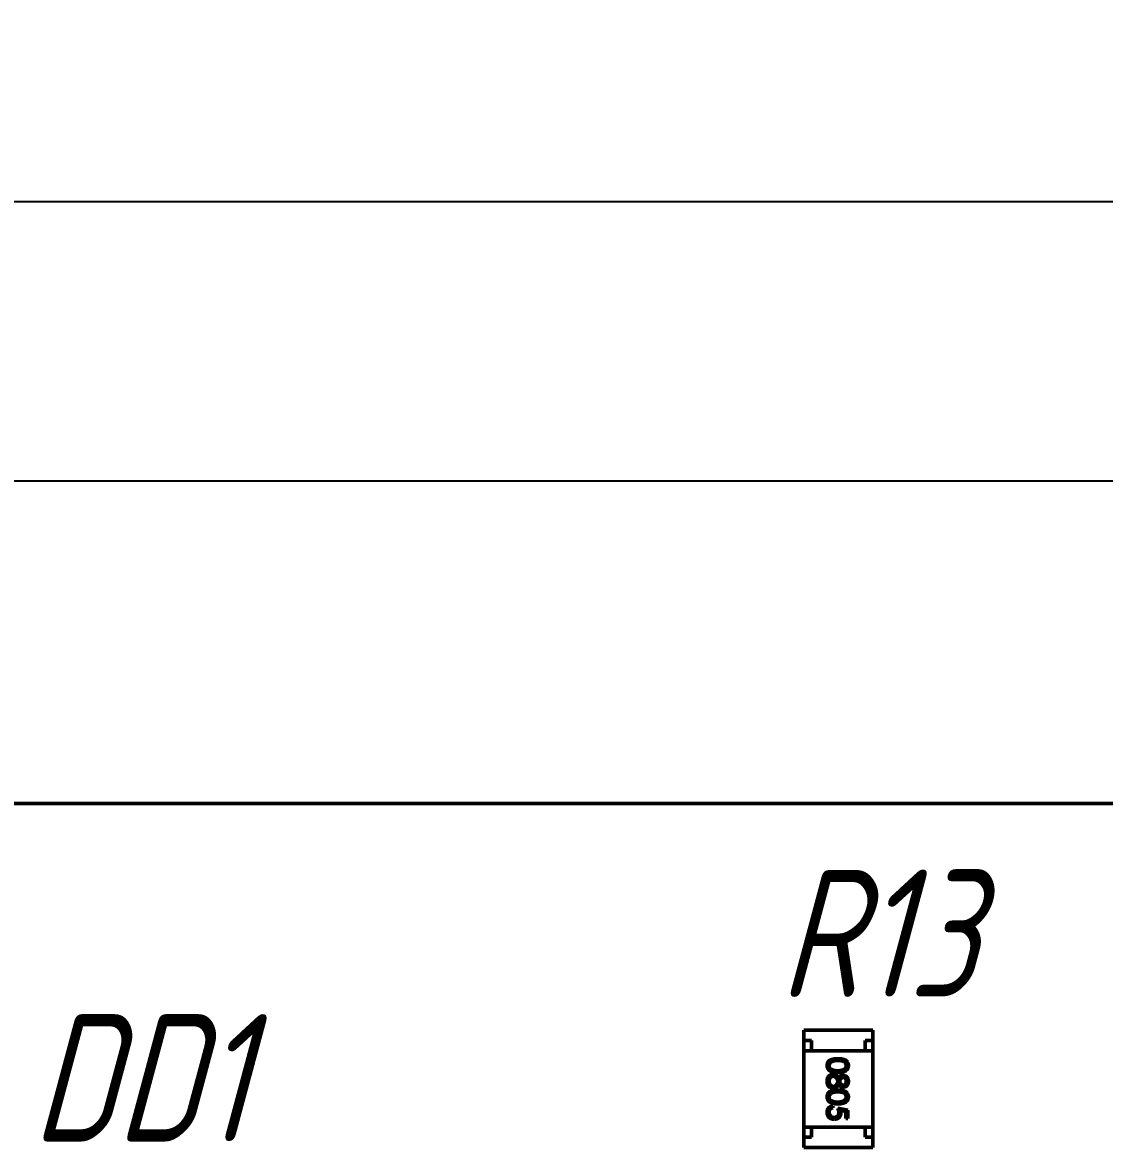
# Model space of a CAD drawing. Header units: millimetres. Extents: x 2803 to 446186229, y 1206 to 1506.
# Drawn here: x 2868.55 to 2889.78, y 1468.26 to 1490.34 of the extents above; entities that cross this region are included whole.
import ezdxf

# ---------------------------------------------------------------- set-up
doc = ezdxf.new("R2010")
doc.units = ezdxf.units.MM
doc.layers.add('Tonk', color=7, linetype='Continuous', lineweight=25)
doc.layers.add('Видимый контур (ГОСТ)', color=7, linetype='Continuous', lineweight=50)
doc.styles.get("Standard").update_dxf_attribs({"font": '', "width": 0.8, "oblique": 15})
doc.styles.get('Standard').set_extended_font_data('GOST type B')
doc.dimstyles.new('ISO-25', dxfattribs={"dimtxt": 2.5, "dimasz": 2.5, "dimexe": 1.25, "dimexo": 0, "dimtad": 1, "dimtxsty": 'Standard', "dimcen": 2.5, "dimadec": 0, "dimazin": 0, "dimtfac": 1, "dimtmove": 0, "dimatfit": 3, "dimfxl": 1, "dimarcsym": 0})

# ---------------------------------------------------------------- blocks, each defined once
blk = doc.blocks.new('*D34')
at = {"layer": 'Tonk', "color": 0, "lineweight": -2, "transparency": 16777216}
for p, q in [((2836.335, 1470.574), (2836.335, 1488.074)), ((2950.509, 1469.365), (2950.509, 1488.074)), ((2838.835, 1486.824), (2948.009, 1486.824))]:
    blk.add_line(p, q, dxfattribs=at)
at = {"layer": 'Tonk', "color": 0, "transparency": 16777216}
for points in [[(2838.835, 1487.241), (2838.835, 1486.407), (2836.335, 1486.824)], [(2948.009, 1487.241), (2948.009, 1486.407), (2950.509, 1486.824)]]:
    blk.add_solid(points, dxfattribs=at)
at = {"layer": 'Tonk', "color": 0, "transparency": 16777216, "insert": (2893.422, 1488.699), "char_height": 2.5, "attachment_point": 5}
blk.add_mtext('120*', dxfattribs=at)
blk = doc.blocks.new('*D44')
at = {"layer": 'Tonk', "color": 0, "lineweight": -2, "transparency": 16777216}
for p, q in [((2838.99, 1473.509), (2838.99, 1482.592)), ((2944.83, 1473.509), (2944.83, 1482.592)), ((2841.49, 1481.342), (2942.33, 1481.342))]:
    blk.add_line(p, q, dxfattribs=at)
at = {"layer": 'Tonk', "color": 0, "transparency": 16777216}
for points in [[(2841.49, 1481.759), (2841.49, 1480.925), (2838.99, 1481.342)], [(2942.33, 1481.759), (2942.33, 1480.925), (2944.83, 1481.342)]]:
    blk.add_solid(points, dxfattribs=at)
at = {"layer": 'Tonk', "color": 0, "transparency": 16777216, "insert": (2891.91, 1483.217), "char_height": 2.5, "attachment_point": 5}
blk.add_mtext('110*', dxfattribs=at)

msp = doc.modelspace()

# ---------------------------------------------------------------- linework, layer by layer
at = {"layer": 'Видимый контур (ГОСТ)'}
for p, q in [((2840.67, 1475.009), (2943.83, 1475.009)), ((2883.88, 1470.559), (2885.23, 1470.559)), ((2883.88, 1470.559), (2883.88, 1470.359)), ((2885.23, 1470.559), (2885.23, 1470.359)), ((2883.88, 1470.359), (2883.88, 1470.159)), ((2884.03, 1470.359), (2883.88, 1470.359)), ((2885.23, 1470.159), (2883.88, 1470.159)), ((2883.88, 1468.659), (2883.88, 1470.159)), ((2884.03, 1470.159), (2884.03, 1470.359)), ((2884.03, 1470.159), (2885.08, 1470.159)), ((2885.08, 1470.359), (2885.08, 1470.159)), ((2885.23, 1470.359), (2885.08, 1470.359)), ((2885.23, 1470.159), (2885.23, 1470.359)), ((2885.23, 1468.659), (2885.23, 1470.159)), ((2884.445, 1469.073), (2884.445, 1469.037)), ((2884.542, 1469.032), (2884.742, 1468.991)), ((2884.701, 1468.963), (2884.596, 1468.984)), ((2884.701, 1468.827), (2884.701, 1468.963)), ((2884.742, 1468.991), (2884.742, 1468.827)), ((2883.88, 1468.659), (2883.88, 1468.459)), ((2885.23, 1468.659), (2883.88, 1468.659)), ((2884.03, 1468.659), (2885.08, 1468.659)), ((2884.03, 1468.459), (2884.03, 1468.659)), ((2884.742, 1468.827), (2884.701, 1468.827)), ((2885.08, 1468.659), (2885.08, 1468.459)), ((2885.23, 1468.459), (2885.23, 1468.659)), ((2883.88, 1468.459), (2884.03, 1468.459)), ((2883.88, 1468.259), (2883.88, 1468.459)), ((2885.08, 1468.459), (2885.23, 1468.459)), ((2885.23, 1468.259), (2885.23, 1468.459)), ((2883.88, 1468.259), (2885.23, 1468.259))]:
    msp.add_line(p, q, dxfattribs=at)
for points, knots in [([(2884.332, 1469.867), (2884.332, 1469.871), (2884.332, 1469.877), (2884.333, 1469.886), (2884.335, 1469.895), (2884.337, 1469.904), (2884.34, 1469.912), (2884.344, 1469.921), (2884.349, 1469.929), (2884.354, 1469.936), (2884.36, 1469.944), (2884.366, 1469.951), (2884.373, 1469.957), (2884.381, 1469.964), (2884.39, 1469.969), (2884.399, 1469.975), (2884.409, 1469.98), (2884.42, 1469.984), (2884.431, 1469.988), (2884.444, 1469.992), (2884.458, 1469.995), (2884.472, 1469.997), (2884.488, 1469.999), (2884.505, 1470), (2884.523, 1470.001), (2884.536, 1470.001), (2884.542, 1470.001)], [0, 0, 0, 0, 0.033787, 0.066622, 0.099285, 0.131361, 0.163585, 0.196104, 0.228902, 0.262158, 0.295991, 0.330218, 0.36506, 0.400951, 0.43762, 0.475708, 0.515381, 0.556414, 0.599765, 0.646424, 0.696431, 0.749782, 0.806573, 0.867436, 0.931887, 1, 1, 1, 1]), ([(2884.542, 1469.965), (2884.537, 1469.965), (2884.526, 1469.965), (2884.511, 1469.965), (2884.497, 1469.964), (2884.484, 1469.962), (2884.472, 1469.961), (2884.461, 1469.959), (2884.451, 1469.956), (2884.442, 1469.953), (2884.434, 1469.95), (2884.426, 1469.946), (2884.419, 1469.942), (2884.412, 1469.938), (2884.406, 1469.933), (2884.4, 1469.928), (2884.395, 1469.923), (2884.389, 1469.915), (2884.383, 1469.905), (2884.377, 1469.892), (2884.374, 1469.879), (2884.373, 1469.871), (2884.373, 1469.866)], [0, 0, 0, 0, 0.072951, 0.141584, 0.205926, 0.265301, 0.320597, 0.371817, 0.41879, 0.461699, 0.502134, 0.540804, 0.578181, 0.614297, 0.649678, 0.684299, 0.718359, 0.752081, 0.817652, 0.879722, 0.939966, 1, 1, 1, 1]), ([(2884.542, 1470.001), (2884.548, 1470.001), (2884.561, 1470.001), (2884.579, 1470), (2884.596, 1469.999), (2884.612, 1469.997), (2884.627, 1469.995), (2884.64, 1469.992), (2884.653, 1469.988), (2884.664, 1469.984), (2884.675, 1469.98), (2884.685, 1469.975), (2884.694, 1469.97), (2884.703, 1469.964), (2884.71, 1469.958), (2884.718, 1469.951), (2884.724, 1469.944), (2884.73, 1469.937), (2884.735, 1469.929), (2884.74, 1469.921), (2884.744, 1469.912), (2884.747, 1469.904), (2884.749, 1469.895), (2884.751, 1469.886), (2884.752, 1469.877), (2884.752, 1469.871), (2884.752, 1469.867)], [0, 0, 0, 0, 0.068595, 0.133246, 0.194313, 0.251279, 0.304513, 0.354235, 0.400481, 0.443411, 0.484015, 0.523252, 0.561042, 0.5979, 0.633518, 0.668314, 0.702496, 0.736685, 0.770293, 0.803437, 0.835913, 0.86846, 0.900847, 0.933467, 0.966258, 1, 1, 1, 1]), ([(2884.711, 1469.866), (2884.711, 1469.871), (2884.711, 1469.88), (2884.707, 1469.893), (2884.702, 1469.905), (2884.695, 1469.915), (2884.689, 1469.923), (2884.684, 1469.928), (2884.679, 1469.933), (2884.672, 1469.938), (2884.666, 1469.942), (2884.658, 1469.946), (2884.651, 1469.95), (2884.642, 1469.953), (2884.633, 1469.956), (2884.623, 1469.958), (2884.612, 1469.961), (2884.6, 1469.962), (2884.587, 1469.964), (2884.573, 1469.965), (2884.558, 1469.965), (2884.547, 1469.965), (2884.542, 1469.965)], [0, 0, 0, 0, 0.060387, 0.120883, 0.182755, 0.247811, 0.281299, 0.315088, 0.349702, 0.384857, 0.420966, 0.458511, 0.497175, 0.537602, 0.580503, 0.627468, 0.678388, 0.733983, 0.793747, 0.857714, 0.926698, 1, 1, 1, 1]), ([(2884.542, 1469.729), (2884.536, 1469.729), (2884.524, 1469.73), (2884.506, 1469.73), (2884.49, 1469.732), (2884.474, 1469.734), (2884.46, 1469.736), (2884.446, 1469.739), (2884.434, 1469.743), (2884.422, 1469.747), (2884.411, 1469.752), (2884.401, 1469.757), (2884.392, 1469.763), (2884.383, 1469.769), (2884.375, 1469.775), (2884.367, 1469.782), (2884.36, 1469.789), (2884.354, 1469.797), (2884.349, 1469.805), (2884.344, 1469.813), (2884.341, 1469.822), (2884.337, 1469.83), (2884.335, 1469.839), (2884.333, 1469.849), (2884.332, 1469.858), (2884.332, 1469.864), (2884.332, 1469.867)], [0, 0, 0, 0, 0.065063, 0.126773, 0.185516, 0.240765, 0.29298, 0.34225, 0.388919, 0.432776, 0.474628, 0.514775, 0.553606, 0.591426, 0.628028, 0.663804, 0.698984, 0.733591, 0.767628, 0.801208, 0.834264, 0.866981, 0.89972, 0.932702, 0.966176, 1, 1, 1, 1]), ([(2884.373, 1469.866), (2884.373, 1469.862), (2884.373, 1469.853), (2884.377, 1469.84), (2884.382, 1469.828), (2884.389, 1469.818), (2884.395, 1469.81), (2884.4, 1469.805), (2884.405, 1469.8), (2884.411, 1469.795), (2884.418, 1469.791), (2884.425, 1469.787), (2884.433, 1469.784), (2884.439, 1469.781), (2884.442, 1469.78)], [0, 0, 0, 0, 0.112813, 0.225394, 0.339595, 0.459675, 0.521735, 0.583926, 0.648174, 0.713881, 0.781004, 0.851451, 0.924051, 1, 1, 1, 1]), ([(2884.442, 1469.78), (2884.445, 1469.779), (2884.452, 1469.777), (2884.464, 1469.774), (2884.475, 1469.771), (2884.488, 1469.769), (2884.501, 1469.767), (2884.514, 1469.766), (2884.528, 1469.765), (2884.537, 1469.765), (2884.542, 1469.765)], [0, 0, 0, 0, 0.110588, 0.224542, 0.342503, 0.464324, 0.590756, 0.722227, 0.858843, 1, 1, 1, 1]), ([(2884.752, 1469.867), (2884.752, 1469.864), (2884.752, 1469.858), (2884.751, 1469.849), (2884.749, 1469.839), (2884.747, 1469.831), (2884.744, 1469.822), (2884.74, 1469.813), (2884.735, 1469.805), (2884.73, 1469.797), (2884.724, 1469.79), (2884.717, 1469.782), (2884.71, 1469.776), (2884.702, 1469.769), (2884.693, 1469.763), (2884.684, 1469.757), (2884.673, 1469.752), (2884.662, 1469.747), (2884.651, 1469.743), (2884.638, 1469.739), (2884.624, 1469.736), (2884.61, 1469.734), (2884.594, 1469.732), (2884.578, 1469.73), (2884.56, 1469.73), (2884.548, 1469.729), (2884.542, 1469.729)], [0, 0, 0, 0, 0.033788, 0.067194, 0.099862, 0.132567, 0.165151, 0.197913, 0.231319, 0.265083, 0.299255, 0.334399, 0.369943, 0.406284, 0.444064, 0.482998, 0.523354, 0.565537, 0.609613, 0.656391, 0.705885, 0.758325, 0.813832, 0.872795, 0.934722, 1, 1, 1, 1]), ([(2884.542, 1469.765), (2884.547, 1469.765), (2884.556, 1469.765), (2884.57, 1469.766), (2884.583, 1469.767), (2884.596, 1469.769), (2884.607, 1469.771), (2884.618, 1469.773), (2884.629, 1469.776), (2884.639, 1469.779), (2884.648, 1469.782), (2884.656, 1469.786), (2884.664, 1469.79), (2884.671, 1469.795), (2884.678, 1469.799), (2884.684, 1469.805), (2884.689, 1469.81), (2884.695, 1469.818), (2884.702, 1469.828), (2884.707, 1469.84), (2884.711, 1469.853), (2884.711, 1469.862), (2884.711, 1469.866)], [0, 0, 0, 0, 0.065681, 0.128486, 0.188175, 0.245106, 0.299448, 0.350823, 0.399942, 0.446672, 0.491255, 0.533376, 0.573853, 0.612526, 0.649597, 0.685532, 0.720106, 0.753838, 0.818925, 0.880493, 0.940311, 1, 1, 1, 1]), ([(2884.332, 1469.558), (2884.332, 1469.564), (2884.332, 1469.574), (2884.334, 1469.589), (2884.337, 1469.603), (2884.341, 1469.617), (2884.347, 1469.629), (2884.353, 1469.64), (2884.361, 1469.65), (2884.37, 1469.659), (2884.38, 1469.667), (2884.39, 1469.674), (2884.4, 1469.68), (2884.411, 1469.685), (2884.422, 1469.689), (2884.433, 1469.692), (2884.444, 1469.693), (2884.451, 1469.693), (2884.455, 1469.694)], [0, 0, 0, 0, 0.078556, 0.152863, 0.22356, 0.290375, 0.355403, 0.418291, 0.480389, 0.543073, 0.604924, 0.664398, 0.721943, 0.778375, 0.83383, 0.888861, 0.944089, 1, 1, 1, 1]), ([(2884.376, 1469.452), (2884.372, 1469.455), (2884.365, 1469.462), (2884.356, 1469.472), (2884.349, 1469.484), (2884.343, 1469.497), (2884.338, 1469.511), (2884.334, 1469.526), (2884.332, 1469.542), (2884.332, 1469.553), (2884.332, 1469.558)], [0, 0, 0, 0, 0.119283, 0.237093, 0.354796, 0.474576, 0.59746, 0.724926, 0.858883, 1, 1, 1, 1]), ([(2884.454, 1469.658), (2884.451, 1469.657), (2884.443, 1469.657), (2884.433, 1469.655), (2884.423, 1469.651), (2884.413, 1469.645), (2884.404, 1469.638), (2884.396, 1469.63), (2884.389, 1469.621), (2884.383, 1469.61), (2884.378, 1469.598), (2884.375, 1469.585), (2884.373, 1469.572), (2884.373, 1469.563), (2884.373, 1469.558)], [0, 0, 0, 0, 0.074898, 0.148596, 0.224471, 0.302323, 0.381919, 0.461149, 0.542417, 0.626716, 0.714597, 0.804903, 0.900127, 1, 1, 1, 1]), ([(2884.373, 1469.558), (2884.373, 1469.554), (2884.373, 1469.547), (2884.374, 1469.536), (2884.376, 1469.526), (2884.379, 1469.517), (2884.383, 1469.508), (2884.387, 1469.499), (2884.392, 1469.492), (2884.398, 1469.485), (2884.405, 1469.478), (2884.412, 1469.473), (2884.419, 1469.468), (2884.426, 1469.464), (2884.433, 1469.461), (2884.441, 1469.459), (2884.45, 1469.458), (2884.455, 1469.458), (2884.458, 1469.458)], [0, 0, 0, 0, 0.076559, 0.149161, 0.218827, 0.285567, 0.350313, 0.414125, 0.477179, 0.540368, 0.602202, 0.662034, 0.719934, 0.775907, 0.831115, 0.886667, 0.942552, 1, 1, 1, 1]), ([(2884.542, 1469.555), (2884.542, 1469.559), (2884.542, 1469.566), (2884.541, 1469.576), (2884.539, 1469.586), (2884.536, 1469.595), (2884.532, 1469.604), (2884.527, 1469.613), (2884.522, 1469.621), (2884.516, 1469.628), (2884.509, 1469.635), (2884.502, 1469.641), (2884.495, 1469.646), (2884.487, 1469.65), (2884.479, 1469.654), (2884.471, 1469.656), (2884.463, 1469.657), (2884.457, 1469.658), (2884.454, 1469.658)], [0, 0, 0, 0, 0.071269, 0.139812, 0.206497, 0.271535, 0.336082, 0.400528, 0.464984, 0.53005, 0.594423, 0.655583, 0.714849, 0.772115, 0.828999, 0.885122, 0.942079, 1, 1, 1, 1]), ([(2884.455, 1469.694), (2884.458, 1469.693), (2884.464, 1469.693), (2884.472, 1469.692), (2884.48, 1469.691), (2884.488, 1469.689), (2884.495, 1469.686), (2884.503, 1469.683), (2884.51, 1469.679), (2884.517, 1469.675), (2884.523, 1469.67), (2884.53, 1469.664), (2884.536, 1469.658), (2884.542, 1469.65), (2884.548, 1469.643), (2884.554, 1469.634), (2884.56, 1469.625), (2884.563, 1469.618), (2884.565, 1469.615)], [0, 0, 0, 0, 0.058854, 0.116315, 0.172675, 0.22878, 0.28458, 0.340257, 0.39663, 0.453507, 0.512318, 0.572648, 0.636022, 0.702363, 0.771483, 0.844184, 0.92007, 1, 1, 1, 1]), ([(2884.458, 1469.458), (2884.461, 1469.458), (2884.466, 1469.458), (2884.474, 1469.459), (2884.482, 1469.461), (2884.489, 1469.465), (2884.496, 1469.469), (2884.503, 1469.474), (2884.51, 1469.48), (2884.517, 1469.486), (2884.523, 1469.494), (2884.528, 1469.501), (2884.532, 1469.509), (2884.536, 1469.518), (2884.539, 1469.527), (2884.541, 1469.536), (2884.542, 1469.546), (2884.542, 1469.552), (2884.542, 1469.555)], [0, 0, 0, 0, 0.057339, 0.113063, 0.169181, 0.225775, 0.283826, 0.343454, 0.405907, 0.471392, 0.538003, 0.603064, 0.667602, 0.732225, 0.797005, 0.863048, 0.930357, 1, 1, 1, 1]), ([(2884.565, 1469.499), (2884.563, 1469.496), (2884.56, 1469.489), (2884.555, 1469.48), (2884.549, 1469.472), (2884.543, 1469.464), (2884.537, 1469.457), (2884.531, 1469.451), (2884.525, 1469.445), (2884.518, 1469.44), (2884.512, 1469.436), (2884.505, 1469.432), (2884.498, 1469.429), (2884.49, 1469.426), (2884.483, 1469.424), (2884.475, 1469.423), (2884.467, 1469.422), (2884.461, 1469.422), (2884.459, 1469.422)], [0, 0, 0, 0, 0.079525, 0.1551, 0.22722, 0.295911, 0.362056, 0.42552, 0.485813, 0.544495, 0.60146, 0.657841, 0.713974, 0.769468, 0.82613, 0.882885, 0.940701, 1, 1, 1, 1]), ([(2884.565, 1469.615), (2884.567, 1469.619), (2884.572, 1469.628), (2884.581, 1469.64), (2884.591, 1469.65), (2884.602, 1469.659), (2884.613, 1469.665), (2884.625, 1469.67), (2884.637, 1469.673), (2884.646, 1469.673), (2884.65, 1469.673)], [0, 0, 0, 0, 0.14586, 0.282426, 0.41085, 0.535029, 0.654701, 0.770133, 0.884556, 1, 1, 1, 1]), ([(2884.649, 1469.442), (2884.644, 1469.442), (2884.636, 1469.443), (2884.623, 1469.445), (2884.612, 1469.45), (2884.601, 1469.456), (2884.591, 1469.464), (2884.581, 1469.474), (2884.572, 1469.486), (2884.567, 1469.495), (2884.565, 1469.499)], [0, 0, 0, 0, 0.121904, 0.239413, 0.35541, 0.472091, 0.592859, 0.718703, 0.854892, 1, 1, 1, 1]), ([(2884.649, 1469.637), (2884.647, 1469.637), (2884.643, 1469.637), (2884.637, 1469.636), (2884.631, 1469.634), (2884.625, 1469.631), (2884.619, 1469.628), (2884.614, 1469.624), (2884.609, 1469.619), (2884.603, 1469.613), (2884.599, 1469.607), (2884.595, 1469.6), (2884.591, 1469.594), (2884.588, 1469.587), (2884.586, 1469.579), (2884.584, 1469.572), (2884.583, 1469.564), (2884.583, 1469.559), (2884.583, 1469.556)], [0, 0, 0, 0, 0.054564, 0.107826, 0.161924, 0.21751, 0.274498, 0.334815, 0.397555, 0.464755, 0.532901, 0.600097, 0.665354, 0.731084, 0.796883, 0.863292, 0.930831, 1, 1, 1, 1]), ([(2884.583, 1469.556), (2884.583, 1469.553), (2884.583, 1469.546), (2884.585, 1469.536), (2884.588, 1469.526), (2884.592, 1469.517), (2884.597, 1469.508), (2884.603, 1469.501), (2884.61, 1469.494), (2884.617, 1469.488), (2884.626, 1469.484), (2884.634, 1469.481), (2884.642, 1469.479), (2884.647, 1469.478), (2884.65, 1469.478)], [0, 0, 0, 0, 0.08969, 0.178494, 0.266838, 0.356558, 0.445334, 0.530806, 0.614076, 0.697707, 0.779142, 0.855354, 0.928557, 1, 1, 1, 1]), ([(2884.711, 1469.558), (2884.711, 1469.561), (2884.711, 1469.566), (2884.71, 1469.574), (2884.709, 1469.582), (2884.707, 1469.589), (2884.704, 1469.596), (2884.701, 1469.603), (2884.697, 1469.609), (2884.693, 1469.615), (2884.688, 1469.62), (2884.683, 1469.624), (2884.678, 1469.628), (2884.673, 1469.632), (2884.667, 1469.634), (2884.661, 1469.636), (2884.655, 1469.637), (2884.651, 1469.637), (2884.649, 1469.637)], [0, 0, 0, 0, 0.075243, 0.147209, 0.216447, 0.284025, 0.350655, 0.415031, 0.47963, 0.544652, 0.608044, 0.667828, 0.725114, 0.780992, 0.835527, 0.889438, 0.944072, 1, 1, 1, 1]), ([(2884.752, 1469.556), (2884.752, 1469.551), (2884.752, 1469.541), (2884.749, 1469.526), (2884.745, 1469.512), (2884.738, 1469.498), (2884.731, 1469.486), (2884.722, 1469.475), (2884.711, 1469.465), (2884.7, 1469.457), (2884.688, 1469.45), (2884.675, 1469.446), (2884.662, 1469.443), (2884.653, 1469.442), (2884.649, 1469.442)], [0, 0, 0, 0, 0.08941, 0.176306, 0.262626, 0.349446, 0.435498, 0.518928, 0.601355, 0.684256, 0.765807, 0.844877, 0.92228, 1, 1, 1, 1]), ([(2884.65, 1469.673), (2884.654, 1469.673), (2884.663, 1469.672), (2884.675, 1469.669), (2884.688, 1469.664), (2884.7, 1469.658), (2884.712, 1469.649), (2884.722, 1469.639), (2884.731, 1469.628), (2884.739, 1469.615), (2884.745, 1469.601), (2884.749, 1469.586), (2884.752, 1469.571), (2884.752, 1469.561), (2884.752, 1469.556)], [0, 0, 0, 0, 0.074058, 0.14887, 0.226668, 0.307735, 0.391157, 0.473929, 0.557928, 0.644989, 0.733364, 0.821092, 0.909287, 1, 1, 1, 1]), ([(2884.65, 1469.478), (2884.652, 1469.478), (2884.656, 1469.478), (2884.661, 1469.479), (2884.667, 1469.481), (2884.672, 1469.483), (2884.677, 1469.486), (2884.682, 1469.49), (2884.687, 1469.494), (2884.692, 1469.499), (2884.697, 1469.504), (2884.701, 1469.51), (2884.704, 1469.516), (2884.707, 1469.524), (2884.709, 1469.531), (2884.71, 1469.54), (2884.711, 1469.549), (2884.711, 1469.555), (2884.711, 1469.558)], [0, 0, 0, 0, 0.050902, 0.101034, 0.151084, 0.203062, 0.256248, 0.310847, 0.368769, 0.430015, 0.49252, 0.556049, 0.621996, 0.690192, 0.761385, 0.836356, 0.915487, 1, 1, 1, 1]), ([(2884.332, 1469.252), (2884.332, 1469.255), (2884.332, 1469.261), (2884.333, 1469.271), (2884.335, 1469.28), (2884.337, 1469.288), (2884.34, 1469.297), (2884.344, 1469.305), (2884.349, 1469.313), (2884.354, 1469.321), (2884.36, 1469.328), (2884.366, 1469.335), (2884.373, 1469.342), (2884.381, 1469.348), (2884.39, 1469.354), (2884.399, 1469.359), (2884.409, 1469.364), (2884.42, 1469.369), (2884.431, 1469.373), (2884.444, 1469.376), (2884.458, 1469.379), (2884.472, 1469.382), (2884.488, 1469.384), (2884.505, 1469.385), (2884.523, 1469.386), (2884.536, 1469.386), (2884.542, 1469.386)], [0, 0, 0, 0, 0.033787, 0.066622, 0.099285, 0.131361, 0.163585, 0.196104, 0.228902, 0.262158, 0.295991, 0.330218, 0.36506, 0.400951, 0.43762, 0.475708, 0.515381, 0.556414, 0.599765, 0.646424, 0.696431, 0.749782, 0.806573, 0.867436, 0.931887, 1, 1, 1, 1]), ([(2884.542, 1469.35), (2884.537, 1469.35), (2884.526, 1469.35), (2884.511, 1469.349), (2884.497, 1469.348), (2884.484, 1469.347), (2884.472, 1469.345), (2884.461, 1469.343), (2884.451, 1469.341), (2884.442, 1469.338), (2884.434, 1469.335), (2884.426, 1469.331), (2884.419, 1469.327), (2884.412, 1469.323), (2884.406, 1469.318), (2884.4, 1469.313), (2884.395, 1469.307), (2884.389, 1469.3), (2884.383, 1469.29), (2884.377, 1469.277), (2884.374, 1469.264), (2884.373, 1469.255), (2884.373, 1469.251)], [0, 0, 0, 0, 0.072951, 0.141584, 0.205926, 0.265301, 0.320597, 0.371817, 0.41879, 0.461699, 0.502134, 0.540804, 0.578181, 0.614297, 0.649678, 0.684299, 0.718359, 0.752081, 0.817652, 0.879722, 0.939966, 1, 1, 1, 1]), ([(2884.459, 1469.422), (2884.455, 1469.422), (2884.447, 1469.422), (2884.436, 1469.424), (2884.425, 1469.426), (2884.414, 1469.429), (2884.404, 1469.433), (2884.394, 1469.439), (2884.385, 1469.445), (2884.379, 1469.45), (2884.376, 1469.452)], [0, 0, 0, 0, 0.128158, 0.253673, 0.377325, 0.499385, 0.622918, 0.745839, 0.871395, 1, 1, 1, 1]), ([(2884.542, 1469.386), (2884.548, 1469.386), (2884.561, 1469.386), (2884.579, 1469.385), (2884.596, 1469.384), (2884.612, 1469.382), (2884.627, 1469.379), (2884.64, 1469.376), (2884.653, 1469.373), (2884.664, 1469.369), (2884.675, 1469.365), (2884.685, 1469.36), (2884.694, 1469.354), (2884.703, 1469.349), (2884.71, 1469.342), (2884.718, 1469.336), (2884.724, 1469.329), (2884.73, 1469.321), (2884.735, 1469.313), (2884.74, 1469.305), (2884.744, 1469.297), (2884.747, 1469.288), (2884.749, 1469.28), (2884.751, 1469.271), (2884.752, 1469.261), (2884.752, 1469.255), (2884.752, 1469.252)], [0, 0, 0, 0, 0.068595, 0.133246, 0.194313, 0.251279, 0.304513, 0.354235, 0.400481, 0.443411, 0.484015, 0.523252, 0.561042, 0.5979, 0.633518, 0.668314, 0.702496, 0.736685, 0.770293, 0.803437, 0.835913, 0.86846, 0.900847, 0.933467, 0.966258, 1, 1, 1, 1]), ([(2884.711, 1469.251), (2884.711, 1469.255), (2884.711, 1469.264), (2884.707, 1469.277), (2884.702, 1469.29), (2884.695, 1469.3), (2884.689, 1469.307), (2884.684, 1469.313), (2884.679, 1469.318), (2884.672, 1469.322), (2884.666, 1469.327), (2884.658, 1469.331), (2884.651, 1469.334), (2884.642, 1469.338), (2884.633, 1469.341), (2884.623, 1469.343), (2884.612, 1469.345), (2884.6, 1469.347), (2884.587, 1469.348), (2884.573, 1469.349), (2884.558, 1469.35), (2884.547, 1469.35), (2884.542, 1469.35)], [0, 0, 0, 0, 0.060387, 0.120883, 0.182755, 0.247811, 0.281299, 0.315088, 0.349702, 0.384857, 0.420966, 0.458511, 0.497175, 0.537602, 0.580503, 0.627468, 0.678388, 0.733983, 0.793747, 0.857714, 0.926698, 1, 1, 1, 1]), ([(2884.542, 1469.114), (2884.536, 1469.114), (2884.524, 1469.114), (2884.506, 1469.115), (2884.49, 1469.116), (2884.474, 1469.118), (2884.46, 1469.121), (2884.446, 1469.124), (2884.434, 1469.128), (2884.422, 1469.132), (2884.411, 1469.137), (2884.401, 1469.142), (2884.392, 1469.147), (2884.383, 1469.153), (2884.375, 1469.16), (2884.367, 1469.167), (2884.36, 1469.174), (2884.354, 1469.182), (2884.349, 1469.19), (2884.344, 1469.198), (2884.341, 1469.206), (2884.337, 1469.215), (2884.335, 1469.224), (2884.333, 1469.233), (2884.332, 1469.243), (2884.332, 1469.249), (2884.332, 1469.252)], [0, 0, 0, 0, 0.065063, 0.126773, 0.185516, 0.240765, 0.29298, 0.34225, 0.388919, 0.432776, 0.474628, 0.514775, 0.553606, 0.591426, 0.628028, 0.663804, 0.698984, 0.733591, 0.767628, 0.801208, 0.834264, 0.866981, 0.89972, 0.932702, 0.966176, 1, 1, 1, 1]), ([(2884.332, 1468.951), (2884.332, 1468.955), (2884.332, 1468.963), (2884.334, 1468.974), (2884.336, 1468.985), (2884.34, 1468.996), (2884.344, 1469.006), (2884.349, 1469.015), (2884.356, 1469.025), (2884.363, 1469.033), (2884.371, 1469.041), (2884.38, 1469.048), (2884.389, 1469.055), (2884.399, 1469.06), (2884.41, 1469.065), (2884.421, 1469.068), (2884.433, 1469.071), (2884.441, 1469.072), (2884.445, 1469.073)], [0, 0, 0, 0, 0.065421, 0.128708, 0.190236, 0.250724, 0.310637, 0.370766, 0.431615, 0.493523, 0.555883, 0.617342, 0.678668, 0.740711, 0.802985, 0.866803, 0.932347, 1, 1, 1, 1]), ([(2884.373, 1469.251), (2884.373, 1469.246), (2884.373, 1469.238), (2884.377, 1469.225), (2884.382, 1469.212), (2884.389, 1469.202), (2884.395, 1469.195), (2884.4, 1469.189), (2884.405, 1469.185), (2884.411, 1469.18), (2884.418, 1469.176), (2884.425, 1469.172), (2884.433, 1469.168), (2884.439, 1469.166), (2884.442, 1469.165)], [0, 0, 0, 0, 0.112813, 0.225394, 0.339595, 0.459675, 0.521735, 0.583926, 0.648174, 0.713881, 0.781004, 0.851451, 0.924051, 1, 1, 1, 1]), ([(2884.442, 1469.165), (2884.445, 1469.164), (2884.452, 1469.161), (2884.464, 1469.158), (2884.475, 1469.156), (2884.488, 1469.154), (2884.501, 1469.152), (2884.514, 1469.151), (2884.528, 1469.15), (2884.537, 1469.15), (2884.542, 1469.15)], [0, 0, 0, 0, 0.110588, 0.224542, 0.342503, 0.464324, 0.590756, 0.722227, 0.858843, 1, 1, 1, 1]), ([(2884.752, 1469.252), (2884.752, 1469.249), (2884.752, 1469.243), (2884.751, 1469.233), (2884.749, 1469.224), (2884.747, 1469.215), (2884.744, 1469.207), (2884.74, 1469.198), (2884.735, 1469.19), (2884.73, 1469.182), (2884.724, 1469.174), (2884.717, 1469.167), (2884.71, 1469.16), (2884.702, 1469.154), (2884.693, 1469.148), (2884.684, 1469.142), (2884.673, 1469.137), (2884.662, 1469.132), (2884.651, 1469.128), (2884.638, 1469.124), (2884.624, 1469.121), (2884.61, 1469.118), (2884.594, 1469.116), (2884.578, 1469.115), (2884.56, 1469.114), (2884.548, 1469.114), (2884.542, 1469.114)], [0, 0, 0, 0, 0.033788, 0.067194, 0.099862, 0.132567, 0.165151, 0.197913, 0.231319, 0.265083, 0.299255, 0.334399, 0.369943, 0.406284, 0.444064, 0.482998, 0.523354, 0.565537, 0.609613, 0.656391, 0.705885, 0.758325, 0.813832, 0.872795, 0.934722, 1, 1, 1, 1]), ([(2884.542, 1469.15), (2884.547, 1469.15), (2884.556, 1469.15), (2884.57, 1469.151), (2884.583, 1469.152), (2884.596, 1469.153), (2884.607, 1469.155), (2884.618, 1469.157), (2884.629, 1469.16), (2884.639, 1469.163), (2884.648, 1469.167), (2884.656, 1469.171), (2884.664, 1469.175), (2884.671, 1469.179), (2884.678, 1469.184), (2884.684, 1469.189), (2884.689, 1469.195), (2884.695, 1469.202), (2884.702, 1469.212), (2884.707, 1469.225), (2884.711, 1469.238), (2884.711, 1469.247), (2884.711, 1469.251)], [0, 0, 0, 0, 0.065681, 0.128486, 0.188175, 0.245106, 0.299448, 0.350823, 0.399942, 0.446672, 0.491255, 0.533376, 0.573853, 0.612526, 0.649597, 0.685532, 0.720106, 0.753838, 0.818925, 0.880493, 0.940311, 1, 1, 1, 1]), ([(2884.473, 1468.811), (2884.47, 1468.812), (2884.463, 1468.812), (2884.453, 1468.812), (2884.444, 1468.814), (2884.435, 1468.816), (2884.426, 1468.818), (2884.417, 1468.822), (2884.408, 1468.825), (2884.4, 1468.83), (2884.392, 1468.834), (2884.385, 1468.84), (2884.377, 1468.845), (2884.371, 1468.851), (2884.365, 1468.857), (2884.359, 1468.864), (2884.354, 1468.871), (2884.349, 1468.879), (2884.345, 1468.887), (2884.342, 1468.895), (2884.339, 1468.904), (2884.336, 1468.913), (2884.334, 1468.922), (2884.333, 1468.931), (2884.332, 1468.941), (2884.332, 1468.948), (2884.332, 1468.951)], [0, 0, 0, 0, 0.044014, 0.087434, 0.130118, 0.172554, 0.214555, 0.256298, 0.298438, 0.340849, 0.382715, 0.423924, 0.464246, 0.504074, 0.543862, 0.583567, 0.623094, 0.663229, 0.703551, 0.743938, 0.784541, 0.82575, 0.867757, 0.910745, 0.954914, 1, 1, 1, 1]), ([(2884.445, 1469.037), (2884.441, 1469.036), (2884.434, 1469.035), (2884.423, 1469.031), (2884.414, 1469.026), (2884.406, 1469.021), (2884.399, 1469.014), (2884.392, 1469.007), (2884.387, 1468.999), (2884.382, 1468.99), (2884.378, 1468.98), (2884.375, 1468.97), (2884.373, 1468.959), (2884.373, 1468.952), (2884.373, 1468.949)], [0, 0, 0, 0, 0.094687, 0.181994, 0.264377, 0.34218, 0.418618, 0.496509, 0.577369, 0.661511, 0.746733, 0.831258, 0.915206, 1, 1, 1, 1]), ([(2884.373, 1468.949), (2884.373, 1468.945), (2884.373, 1468.939), (2884.375, 1468.929), (2884.377, 1468.919), (2884.38, 1468.91), (2884.384, 1468.901), (2884.389, 1468.893), (2884.395, 1468.885), (2884.402, 1468.877), (2884.409, 1468.87), (2884.417, 1468.864), (2884.426, 1468.859), (2884.434, 1468.855), (2884.444, 1468.851), (2884.454, 1468.849), (2884.464, 1468.848), (2884.471, 1468.847), (2884.474, 1468.847)], [0, 0, 0, 0, 0.064207, 0.126425, 0.18768, 0.248216, 0.308305, 0.369661, 0.431699, 0.495947, 0.559758, 0.622295, 0.683911, 0.745092, 0.80674, 0.869087, 0.93329, 1, 1, 1, 1]), ([(2884.604, 1468.937), (2884.604, 1468.933), (2884.603, 1468.924), (2884.602, 1468.911), (2884.599, 1468.899), (2884.595, 1468.887), (2884.59, 1468.876), (2884.583, 1468.866), (2884.576, 1468.856), (2884.567, 1468.847), (2884.558, 1468.839), (2884.547, 1468.831), (2884.537, 1468.825), (2884.525, 1468.82), (2884.513, 1468.816), (2884.5, 1468.814), (2884.487, 1468.812), (2884.477, 1468.812), (2884.473, 1468.811)], [0, 0, 0, 0, 0.065808, 0.129394, 0.190894, 0.251281, 0.310815, 0.370371, 0.430768, 0.492881, 0.555104, 0.616067, 0.677256, 0.73826, 0.800762, 0.864778, 0.931045, 1, 1, 1, 1]), ([(2884.474, 1468.847), (2884.478, 1468.847), (2884.484, 1468.848), (2884.493, 1468.849), (2884.502, 1468.851), (2884.51, 1468.854), (2884.518, 1468.857), (2884.525, 1468.862), (2884.532, 1468.867), (2884.538, 1468.874), (2884.544, 1468.88), (2884.549, 1468.888), (2884.553, 1468.896), (2884.557, 1468.904), (2884.559, 1468.913), (2884.561, 1468.923), (2884.562, 1468.933), (2884.563, 1468.94), (2884.563, 1468.944)], [0, 0, 0, 0, 0.065351, 0.127916, 0.18836, 0.247216, 0.30563, 0.36377, 0.422661, 0.482687, 0.5433, 0.604118, 0.664965, 0.727413, 0.791468, 0.858055, 0.927037, 1, 1, 1, 1]), ([(2884.563, 1468.944), (2884.562, 1468.95), (2884.562, 1468.964), (2884.553, 1469.004), (2884.546, 1469.023), (2884.542, 1469.032)], [0, 0, 0, 0, 0.001976248, 0.001976248, 0.003940074, 0.003940074, 0.003940074, 0.003940074]), ([(2884.596, 1468.984), (2884.597, 1468.98), (2884.599, 1468.972), (2884.602, 1468.96), (2884.603, 1468.948), (2884.604, 1468.941), (2884.604, 1468.937)], [0, 0, 0, 0, 0.275068, 0.532901, 0.773973, 1, 1, 1, 1])]:
    msp.add_open_spline(points, degree=3, knots=knots, dxfattribs=at)

# ---------------------------------------------------------------- texts
at = {"layer": 'Tonk', "char_height": 2.5, "attachment_point": 1}
for s, insert in [('R13', (2883.389, 1473.715)), ('DD1', (2868.728, 1470.876))]:
    msp.add_mtext_dynamic_manual_height_columns(s, width=6.41285, gutter_width=20, heights=[0], dxfattribs=dict(at, insert=insert))

# ---------------------------------------------------------------- dimensions: what is measured, and where the dimension line sits
at = {"layer": 'Tonk'}
for base, p1, p2, text, picture, middle in [((2950.509, 1486.824), (2836.335, 1470.574), (2950.509, 1469.365), '120*', '*D34', (2893.422, 1488.699)), ((2944.83, 1481.342), (2838.99, 1473.509), (2944.83, 1473.509), '110*', '*D44', (2891.91, 1483.217))]:
    dim = msp.add_linear_dim(base=base, p1=p1, p2=p2, text=text, dimstyle='ISO-25', dxfattribs=at)
    dim.commit()
    dim.dimension.update_dxf_attribs({"geometry": picture, "text_midpoint": middle})

doc.saveas('drawing.dxf')
